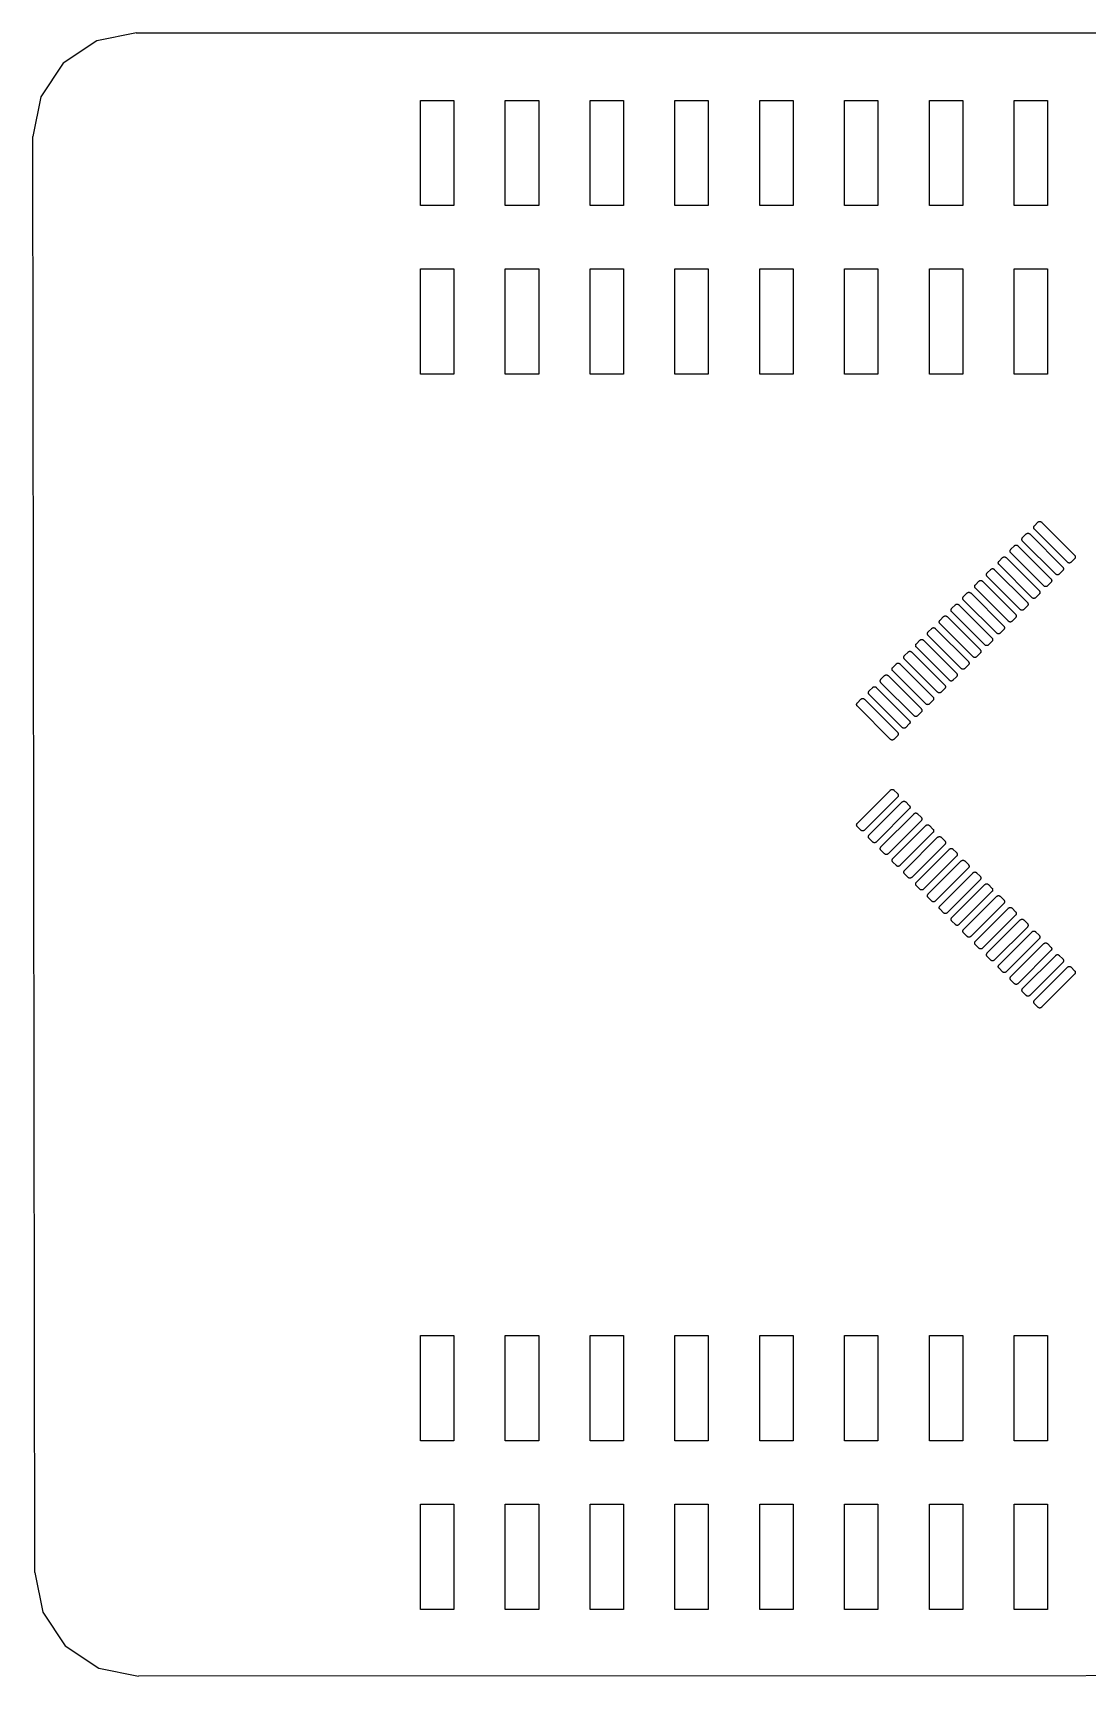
# Model space of a CAD drawing. Extents: x 9.2 to 72.3, y 9.6 to 58.8.
# Drawn here: x 9.25 to 40.82, y 9.57 to 58.79 of the extents above; entities that cross this region are included whole.
import ezdxf

# ---------------------------------------------------------------- set-up
doc = ezdxf.new("R2010")
doc.units = 0

msp = doc.modelspace()

# ---------------------------------------------------------------- linework, layer by layer
at = {"layer": 'Layer 1', "color": 7}
for points in [[(12.348337, 58.791754), (11.162021, 58.555781), (10.15631, 57.883787), (9.484316, 56.878077), (9.248343, 55.691761)], [(12.34694, 58.79338), (69.16674, 58.79338)], [(9.30656, 12.67206), (9.24814, 55.69204)], [(9.308338, 12.671806), (9.544289, 11.485466), (10.216278, 10.47973), (11.221998, 9.807716), (12.408332, 9.571736)], [(69.16674, 9.59358), (12.4079, 9.57326)]]:
    msp.add_lwpolyline(points, dxfattribs=at)
at = {"layer": 'Layer 1', "color": 96}
for points in [[(21.858326, 53.621762), (20.858328, 53.621762), (20.858328, 56.771769), (21.858326, 56.771769), (21.858326, 53.621762)], [(24.398326, 53.621762), (23.398328, 53.621762), (23.398328, 56.771769), (24.398326, 56.771769), (24.398326, 53.621762)], [(26.938224, 53.621762), (25.938226, 53.621762), (25.938226, 56.771769), (26.938224, 56.771769), (26.938224, 53.621762)], [(29.478224, 53.621762), (28.478226, 53.621762), (28.478226, 56.771769), (29.478224, 56.771769), (29.478224, 53.621762)], [(32.018224, 53.621762), (31.018226, 53.621762), (31.018226, 56.771769), (32.018224, 56.771769), (32.018224, 53.621762)], [(34.558224, 53.621762), (33.558226, 53.621762), (33.558226, 56.771769), (34.558224, 56.771769), (34.558224, 53.621762)], [(37.098224, 53.621762), (36.098226, 53.621762), (36.098226, 56.771769), (37.098224, 56.771769), (37.098224, 53.621762)], [(39.638224, 53.621762), (38.638226, 53.621762), (38.638226, 56.771769), (39.638224, 56.771769), (39.638224, 53.621762)], [(21.858326, 48.57176), (20.858328, 48.57176), (20.858328, 51.721766), (21.858326, 51.721766), (21.858326, 48.57176)], [(24.398326, 48.57176), (23.398328, 48.57176), (23.398328, 51.721766), (24.398326, 51.721766), (24.398326, 48.57176)], [(26.938224, 48.57176), (25.938226, 48.57176), (25.938226, 51.721766), (26.938224, 51.721766), (26.938224, 48.57176)], [(29.478224, 48.57176), (28.478226, 48.57176), (28.478226, 51.721766), (29.478224, 51.721766), (29.478224, 48.57176)], [(32.018224, 48.57176), (31.018226, 48.57176), (31.018226, 51.721766), (32.018224, 51.721766), (32.018224, 48.57176)], [(34.558224, 48.57176), (33.558226, 48.57176), (33.558226, 51.721766), (34.558224, 51.721766), (34.558224, 48.57176)], [(37.098224, 48.57176), (36.098226, 48.57176), (36.098226, 51.721766), (37.098224, 51.721766), (37.098224, 48.57176)], [(39.638224, 48.57176), (38.638226, 48.57176), (38.638226, 51.721766), (39.638224, 51.721766), (39.638224, 48.57176)], [(39.412672, 44.158916), (39.419784, 44.1579), (39.426896, 44.156122), (39.434008, 44.153582), (39.440612, 44.15028), (39.446962, 44.146724), (39.452804, 44.142152), (39.458138, 44.137326), (40.44823, 43.147234), (40.453056, 43.1419), (40.457628, 43.136058), (40.461184, 43.129708), (40.464486, 43.123104), (40.467026, 43.115992), (40.468804, 43.10888), (40.46982, 43.101768), (40.470074, 43.094402), (40.46982, 43.087036), (40.468804, 43.07967), (40.467026, 43.072558), (40.464486, 43.0657), (40.461184, 43.058842), (40.457628, 43.052746), (40.453056, 43.04665), (40.44823, 43.041316), (40.342058, 42.935144), (40.336724, 42.930318), (40.330882, 42.926), (40.324532, 42.92219), (40.317674, 42.918888), (40.310816, 42.916348), (40.303704, 42.91457), (40.296338, 42.913554), (40.288972, 42.9133), (40.28186, 42.913554), (40.274494, 42.91457), (40.267382, 42.916348), (40.26027, 42.918888), (40.253666, 42.92219), (40.247316, 42.926), (40.241474, 42.930318), (40.23614, 42.935144), (39.246048, 43.925236), (39.241222, 43.93057), (39.236904, 43.936412), (39.233094, 43.942762), (39.229792, 43.949366), (39.227252, 43.956478), (39.225474, 43.96359), (39.224458, 43.970956), (39.224204, 43.978068), (39.224458, 43.985434), (39.225474, 43.9928), (39.227252, 43.999912), (39.229792, 44.00677), (39.233094, 44.013628), (39.236904, 44.019978), (39.241222, 44.02582), (39.246048, 44.031154), (39.35222, 44.137326), (39.357554, 44.142152), (39.36365, 44.146724), (39.369746, 44.15028), (39.376604, 44.153582), (39.383462, 44.156122), (39.390574, 44.1579), (39.39794, 44.158916), (39.405306, 44.15917), (39.412672, 44.158916)], [(38.705536, 43.45178), (38.712648, 43.450764), (38.71976, 43.448986), (38.726872, 43.446446), (38.733476, 43.443398), (38.739826, 43.439588), (38.745668, 43.435016), (38.751256, 43.43019), (39.741094, 42.440352), (39.74592, 42.434764), (39.750492, 42.428922), (39.754302, 42.422572), (39.75735, 42.415968), (39.75989, 42.408856), (39.761668, 42.401744), (39.762684, 42.394632), (39.762938, 42.387266), (39.762684, 42.3799), (39.761668, 42.372534), (39.75989, 42.365422), (39.75735, 42.358564), (39.754302, 42.35196), (39.750492, 42.34561), (39.74592, 42.339514), (39.741094, 42.33418), (39.634922, 42.228008), (39.629588, 42.223182), (39.623746, 42.218864), (39.617396, 42.215054), (39.610792, 42.211752), (39.60368, 42.209466), (39.596568, 42.207688), (39.589456, 42.206418), (39.58209, 42.206164), (39.574724, 42.206418), (39.567358, 42.207688), (39.560246, 42.209466), (39.553388, 42.211752), (39.54653, 42.215054), (39.540434, 42.218864), (39.534338, 42.223182), (39.529004, 42.228008), (38.538912, 43.2181), (38.534086, 43.223434), (38.529768, 43.22953), (38.525958, 43.235626), (38.522656, 43.242484), (38.52037, 43.249342), (38.518592, 43.256454), (38.517322, 43.26382), (38.517068, 43.271186), (38.517322, 43.278552), (38.518592, 43.285664), (38.52037, 43.292776), (38.522656, 43.299888), (38.525958, 43.306492), (38.529768, 43.312842), (38.534086, 43.318684), (38.538912, 43.324018), (38.645084, 43.43019), (38.650418, 43.435016), (38.656514, 43.439588), (38.662864, 43.443398), (38.669468, 43.446446), (38.676326, 43.448986), (38.683438, 43.450764), (38.690804, 43.45178), (38.69817, 43.452034), (38.705536, 43.45178)], [(39.059104, 43.805348), (39.066216, 43.804332), (39.073328, 43.802554), (39.08044, 43.800014), (39.087044, 43.796966), (39.093394, 43.793156), (39.099236, 43.788584), (39.10457, 43.783758), (40.094662, 42.793666), (40.099488, 42.788332), (40.10406, 42.78249), (40.10787, 42.77614), (40.110918, 42.769536), (40.113458, 42.762424), (40.115236, 42.755312), (40.116252, 42.7482), (40.116506, 42.740834), (40.116252, 42.733468), (40.115236, 42.726102), (40.113458, 42.71899), (40.110918, 42.712132), (40.10787, 42.705274), (40.10406, 42.699178), (40.099488, 42.693082), (40.094662, 42.687748), (39.98849, 42.581576), (39.983156, 42.57675), (39.977314, 42.572432), (39.970964, 42.568622), (39.96436, 42.56532), (39.957248, 42.563034), (39.950136, 42.561002), (39.94277, 42.559986), (39.935658, 42.559732), (39.928292, 42.559986), (39.920926, 42.561002), (39.913814, 42.563034), (39.906956, 42.56532), (39.900098, 42.568622), (39.893748, 42.572432), (39.887906, 42.57675), (39.882572, 42.581576), (38.89248, 43.571668), (38.887654, 43.577002), (38.883336, 43.582844), (38.879526, 43.589194), (38.876224, 43.596052), (38.873938, 43.60291), (38.871906, 43.610022), (38.87089, 43.617388), (38.870636, 43.624754), (38.87089, 43.631866), (38.871906, 43.639232), (38.873938, 43.646344), (38.876224, 43.653456), (38.879526, 43.66006), (38.883336, 43.66641), (38.887654, 43.672252), (38.89248, 43.677586), (38.998652, 43.783758), (39.003986, 43.788584), (39.010082, 43.793156), (39.016178, 43.796966), (39.023036, 43.800014), (39.029894, 43.802554), (39.037006, 43.804332), (39.044372, 43.805348), (39.051738, 43.805602), (39.059104, 43.805348)], [(38.351968, 43.098212), (38.35908, 43.097196), (38.366446, 43.095418), (38.373304, 43.092878), (38.379908, 43.08983), (38.386258, 43.08602), (38.3921, 43.081448), (38.397688, 43.076622), (39.387526, 42.086784), (39.392352, 42.081196), (39.396924, 42.075354), (39.400734, 42.069004), (39.403782, 42.0624), (39.406322, 42.055288), (39.4081, 42.048176), (39.409116, 42.041064), (39.409624, 42.033698), (39.409116, 42.026332), (39.4081, 42.018966), (39.406322, 42.011854), (39.403782, 42.004996), (39.400734, 41.998392), (39.396924, 41.992042), (39.392352, 41.985946), (39.387526, 41.980612), (39.281354, 41.87444), (39.27602, 41.869614), (39.270178, 41.865296), (39.263828, 41.861486), (39.257224, 41.858184), (39.250112, 41.855898), (39.243, 41.85412), (39.235888, 41.85285), (39.228522, 41.852596), (39.221156, 41.85285), (39.21379, 41.85412), (39.206678, 41.855898), (39.19982, 41.858184), (39.192962, 41.861486), (39.186866, 41.865296), (39.18077, 41.869614), (39.175436, 41.87444), (38.185344, 42.864532), (38.180518, 42.869866), (38.1762, 42.875962), (38.17239, 42.882058), (38.169088, 42.888916), (38.166802, 42.895774), (38.165024, 42.902886), (38.163754, 42.910252), (38.1635, 42.917618), (38.163754, 42.924984), (38.165024, 42.932096), (38.166802, 42.939208), (38.169088, 42.94632), (38.17239, 42.952924), (38.1762, 42.959274), (38.180518, 42.965116), (38.185344, 42.97045), (38.291516, 43.076622), (38.29685, 43.081448), (38.302946, 43.08602), (38.309296, 43.08983), (38.3159, 43.092878), (38.322758, 43.095418), (38.32987, 43.097196), (38.337236, 43.098212), (38.344602, 43.098466), (38.351968, 43.098212)], [(37.644832, 42.391076), (37.652198, 42.39006), (37.65931, 42.388282), (37.666168, 42.385742), (37.672772, 42.382694), (37.679122, 42.378884), (37.684964, 42.374566), (37.690552, 42.369486), (38.68039, 41.379648), (38.68547, 41.37406), (38.689788, 41.368218), (38.693598, 41.361868), (38.696646, 41.355264), (38.699186, 41.348406), (38.700964, 41.34104), (38.70198, 41.333928), (38.702488, 41.326562), (38.70198, 41.319196), (38.700964, 41.31183), (38.699186, 41.304718), (38.696646, 41.29786), (38.693598, 41.291256), (38.689788, 41.284906), (38.68547, 41.279064), (38.68039, 41.273476), (38.574472, 41.167558), (38.568884, 41.162478), (38.563042, 41.15816), (38.556692, 41.15435), (38.550088, 41.151302), (38.542976, 41.148762), (38.535864, 41.146984), (38.528752, 41.145714), (38.521386, 41.14546), (38.51402, 41.145714), (38.506654, 41.146984), (38.499542, 41.148762), (38.492684, 41.151302), (38.48608, 41.15435), (38.47973, 41.15816), (38.473634, 41.162478), (38.4683, 41.167558), (37.478462, 42.157396), (37.473382, 42.16273), (37.469064, 42.168826), (37.465254, 42.175176), (37.462206, 42.18178), (37.459666, 42.188638), (37.457888, 42.19575), (37.456618, 42.203116), (37.456364, 42.210482), (37.456618, 42.217848), (37.457888, 42.22496), (37.459666, 42.232072), (37.462206, 42.239184), (37.465254, 42.245788), (37.469064, 42.252138), (37.473382, 42.25798), (37.478462, 42.263568), (37.58438, 42.369486), (37.589968, 42.374566), (37.59581, 42.378884), (37.60216, 42.382694), (37.608764, 42.385742), (37.615622, 42.388282), (37.622734, 42.39006), (37.6301, 42.391076), (37.637466, 42.391584), (37.644832, 42.391076)], [(37.9984, 42.744644), (38.005512, 42.743628), (38.012878, 42.74185), (38.019736, 42.73931), (38.02634, 42.736262), (38.03269, 42.732452), (38.038532, 42.728134), (38.04412, 42.723054), (39.033958, 41.733216), (39.039038, 41.727628), (39.043356, 41.721786), (39.047166, 41.715436), (39.050214, 41.708832), (39.052754, 41.701974), (39.054532, 41.694608), (39.055548, 41.687496), (39.056056, 41.68013), (39.055548, 41.672764), (39.054532, 41.665398), (39.052754, 41.658286), (39.050214, 41.651428), (39.047166, 41.644824), (39.043356, 41.638474), (39.039038, 41.632632), (39.033958, 41.627044), (38.92804, 41.520872), (38.922452, 41.516046), (38.91661, 41.511728), (38.91026, 41.507918), (38.903656, 41.504616), (38.896544, 41.50233), (38.889432, 41.500552), (38.88232, 41.499282), (38.874954, 41.499028), (38.867588, 41.499282), (38.860222, 41.500552), (38.85311, 41.50233), (38.846252, 41.504616), (38.839648, 41.507918), (38.833298, 41.511728), (38.827202, 41.516046), (38.821868, 41.520872), (37.831776, 42.510964), (37.82695, 42.516298), (37.822632, 42.522394), (37.818822, 42.52849), (37.81552, 42.535348), (37.813234, 42.542206), (37.811456, 42.549318), (37.810186, 42.556684), (37.809932, 42.56405), (37.810186, 42.571416), (37.811456, 42.578528), (37.813234, 42.58564), (37.81552, 42.592752), (37.818822, 42.599356), (37.822632, 42.605706), (37.82695, 42.611548), (37.831776, 42.616882), (37.937948, 42.723054), (37.943536, 42.728134), (37.949378, 42.732452), (37.955728, 42.736262), (37.962332, 42.73931), (37.96919, 42.74185), (37.976302, 42.743628), (37.983668, 42.744644), (37.991034, 42.745152), (37.9984, 42.744644)], [(37.291264, 42.037508), (37.29863, 42.036492), (37.305742, 42.034714), (37.3126, 42.032174), (37.319204, 42.029126), (37.325554, 42.025316), (37.331396, 42.020998), (37.336984, 42.015918), (38.326822, 41.02608), (38.331902, 41.020492), (38.33622, 41.01465), (38.34003, 41.0083), (38.343078, 41.001696), (38.345618, 40.994838), (38.347396, 40.987726), (38.348412, 40.98036), (38.34892, 40.972994), (38.348412, 40.965628), (38.347396, 40.958262), (38.345618, 40.95115), (38.343078, 40.944292), (38.34003, 40.937688), (38.33622, 40.931338), (38.331902, 40.925496), (38.326822, 40.919908), (38.220904, 40.81399), (38.215316, 40.80891), (38.209474, 40.804592), (38.203124, 40.800782), (38.19652, 40.797734), (38.189662, 40.795194), (38.182296, 40.793416), (38.175184, 40.7924), (38.167818, 40.791892), (38.160452, 40.7924), (38.153086, 40.793416), (38.145974, 40.795194), (38.139116, 40.797734), (38.132512, 40.800782), (38.126162, 40.804592), (38.12032, 40.80891), (38.114732, 40.81399), (37.124894, 41.803828), (37.119814, 41.809162), (37.115496, 41.815258), (37.111686, 41.821608), (37.108638, 41.828212), (37.106098, 41.83507), (37.10432, 41.842182), (37.103304, 41.849548), (37.102796, 41.856914), (37.103304, 41.86428), (37.10432, 41.871392), (37.106098, 41.878758), (37.108638, 41.885616), (37.111686, 41.89222), (37.115496, 41.89857), (37.119814, 41.904412), (37.124894, 41.91), (37.230812, 42.015918), (37.2364, 42.020998), (37.242242, 42.025316), (37.248592, 42.029126), (37.255196, 42.032174), (37.262054, 42.034714), (37.269166, 42.036492), (37.276532, 42.037508), (37.283898, 42.038016), (37.291264, 42.037508)], [(36.937696, 41.68394), (36.945062, 41.682924), (36.952174, 41.681146), (36.959032, 41.678606), (36.965636, 41.675558), (36.971986, 41.671748), (36.977828, 41.66743), (36.983416, 41.66235), (37.973254, 40.672512), (37.978334, 40.666924), (37.982652, 40.661082), (37.986462, 40.654732), (37.98951, 40.648128), (37.99205, 40.64127), (37.993828, 40.634158), (37.994844, 40.626792), (37.995352, 40.619426), (37.994844, 40.61206), (37.993828, 40.604694), (37.99205, 40.597582), (37.98951, 40.590724), (37.986462, 40.58412), (37.982652, 40.57777), (37.978334, 40.571928), (37.973254, 40.56634), (37.867336, 40.460422), (37.861748, 40.455342), (37.855906, 40.451024), (37.849556, 40.447214), (37.842952, 40.444166), (37.836094, 40.441626), (37.828728, 40.439848), (37.821616, 40.438832), (37.81425, 40.438324), (37.806884, 40.438832), (37.799518, 40.439848), (37.792406, 40.441626), (37.785548, 40.444166), (37.778944, 40.447214), (37.772594, 40.451024), (37.766752, 40.455342), (37.761164, 40.460422), (36.771326, 41.45026), (36.766246, 41.455848), (36.761928, 41.46169), (36.758118, 41.46804), (36.75507, 41.474644), (36.75253, 41.481502), (36.750752, 41.488614), (36.749736, 41.49598), (36.749228, 41.503346), (36.749736, 41.510712), (36.750752, 41.517824), (36.75253, 41.52519), (36.75507, 41.532048), (36.758118, 41.538652), (36.761928, 41.545002), (36.766246, 41.550844), (36.771326, 41.556432), (36.877244, 41.66235), (36.882832, 41.66743), (36.888674, 41.671748), (36.895024, 41.675558), (36.901628, 41.678606), (36.908486, 41.681146), (36.915598, 41.682924), (36.922964, 41.68394), (36.93033, 41.684448), (36.937696, 41.68394)], [(36.23056, 40.976804), (36.237926, 40.975788), (36.245038, 40.97401), (36.251896, 40.97147), (36.2585, 40.968422), (36.26485, 40.964612), (36.270692, 40.960294), (36.27628, 40.955214), (37.266118, 39.965376), (37.271198, 39.959788), (37.275516, 39.953946), (37.279326, 39.947596), (37.282374, 39.940992), (37.284914, 39.934134), (37.286692, 39.927022), (37.287708, 39.919656), (37.288216, 39.91229), (37.287708, 39.904924), (37.286692, 39.897812), (37.284914, 39.890446), (37.282374, 39.883588), (37.279326, 39.876984), (37.275516, 39.870634), (37.271198, 39.864792), (37.266118, 39.859204), (37.1602, 39.753286), (37.154612, 39.748206), (37.14877, 39.743888), (37.14242, 39.740078), (37.135816, 39.73703), (37.128958, 39.73449), (37.121846, 39.732712), (37.11448, 39.731696), (37.107114, 39.731188), (37.099748, 39.731696), (37.092382, 39.732712), (37.08527, 39.73449), (37.078412, 39.73703), (37.071808, 39.740078), (37.065458, 39.743888), (37.059616, 39.748206), (37.054028, 39.753286), (36.06419, 40.743124), (36.05911, 40.748712), (36.054792, 40.754554), (36.050982, 40.760904), (36.047934, 40.767508), (36.045394, 40.774366), (36.043616, 40.781478), (36.0426, 40.788844), (36.042092, 40.79621), (36.0426, 40.803576), (36.043616, 40.810942), (36.045394, 40.818054), (36.047934, 40.824912), (36.050982, 40.831516), (36.054792, 40.837866), (36.05911, 40.843708), (36.06419, 40.849296), (36.170108, 40.955214), (36.175696, 40.960294), (36.181538, 40.964612), (36.187888, 40.968422), (36.194492, 40.97147), (36.20135, 40.97401), (36.208716, 40.975788), (36.215828, 40.976804), (36.223194, 40.977312), (36.23056, 40.976804)], [(36.584128, 41.330372), (36.591494, 41.329356), (36.598606, 41.327578), (36.605464, 41.325038), (36.612068, 41.32199), (36.618418, 41.31818), (36.62426, 41.313862), (36.629848, 41.308782), (37.619686, 40.318944), (37.624766, 40.313356), (37.629084, 40.307514), (37.632894, 40.301164), (37.635942, 40.29456), (37.638482, 40.287702), (37.64026, 40.28059), (37.641276, 40.273224), (37.641784, 40.265858), (37.641276, 40.258492), (37.64026, 40.251126), (37.638482, 40.244014), (37.635942, 40.237156), (37.632894, 40.230552), (37.629084, 40.224202), (37.624766, 40.21836), (37.619686, 40.212772), (37.513768, 40.106854), (37.50818, 40.101774), (37.502338, 40.097456), (37.495988, 40.093646), (37.489384, 40.090598), (37.482526, 40.088058), (37.475414, 40.08628), (37.468048, 40.085264), (37.460682, 40.084756), (37.453316, 40.085264), (37.44595, 40.08628), (37.438838, 40.088058), (37.43198, 40.090598), (37.425376, 40.093646), (37.419026, 40.097456), (37.413184, 40.101774), (37.407596, 40.106854), (36.417758, 41.096692), (36.412678, 41.10228), (36.40836, 41.108122), (36.40455, 41.114472), (36.401502, 41.121076), (36.398962, 41.127934), (36.397184, 41.135046), (36.396168, 41.142412), (36.39566, 41.149778), (36.396168, 41.157144), (36.397184, 41.16451), (36.398962, 41.171622), (36.401502, 41.17848), (36.40455, 41.185084), (36.40836, 41.191434), (36.412678, 41.197276), (36.417758, 41.202864), (36.523676, 41.308782), (36.529264, 41.313862), (36.535106, 41.31818), (36.541456, 41.32199), (36.54806, 41.325038), (36.554918, 41.327578), (36.56203, 41.329356), (36.569396, 41.330372), (36.576762, 41.33088), (36.584128, 41.330372)], [(35.876992, 40.623236), (35.884358, 40.62222), (35.89147, 40.620442), (35.898328, 40.617902), (35.904932, 40.614854), (35.911282, 40.611044), (35.917378, 40.606726), (35.922712, 40.601646), (36.91255, 39.611808), (36.91763, 39.60622), (36.921948, 39.600378), (36.925758, 39.594028), (36.928806, 39.587424), (36.931346, 39.580566), (36.933124, 39.573454), (36.93414, 39.566088), (36.934648, 39.558722), (36.93414, 39.551356), (36.933124, 39.544244), (36.931346, 39.536878), (36.928806, 39.53002), (36.925758, 39.523416), (36.921948, 39.517066), (36.91763, 39.511224), (36.91255, 39.505636), (36.806632, 39.399718), (36.801044, 39.394638), (36.795202, 39.39032), (36.788852, 39.38651), (36.782248, 39.383462), (36.77539, 39.380922), (36.768278, 39.379144), (36.760912, 39.378128), (36.753546, 39.37762), (36.74618, 39.378128), (36.738814, 39.379144), (36.731702, 39.380922), (36.724844, 39.383462), (36.71824, 39.38651), (36.71189, 39.39032), (36.706048, 39.394638), (36.70046, 39.399718), (35.710622, 40.389556), (35.705542, 40.395144), (35.701224, 40.400986), (35.697414, 40.407336), (35.694366, 40.41394), (35.691826, 40.420798), (35.690048, 40.42791), (35.689032, 40.435276), (35.688524, 40.442642), (35.689032, 40.450008), (35.690048, 40.457374), (35.691826, 40.464486), (35.694366, 40.471344), (35.697414, 40.477948), (35.701224, 40.484298), (35.705542, 40.49014), (35.710622, 40.495728), (35.81654, 40.601646), (35.822128, 40.606726), (35.82797, 40.611044), (35.83432, 40.614854), (35.840924, 40.617902), (35.847782, 40.620442), (35.855148, 40.62222), (35.86226, 40.623236), (35.869626, 40.623744), (35.876992, 40.623236)], [(35.169856, 39.916354), (35.177222, 39.915084), (35.184334, 39.913306), (35.191192, 39.91102), (35.19805, 39.907718), (35.204146, 39.903908), (35.210242, 39.89959), (35.215576, 39.894764), (36.205668, 38.904672), (36.210494, 38.899338), (36.214812, 38.893242), (36.218622, 38.886892), (36.221924, 38.880288), (36.22421, 38.87343), (36.225988, 38.866318), (36.227258, 38.858952), (36.227512, 38.851586), (36.227258, 38.84422), (36.225988, 38.837108), (36.22421, 38.829996), (36.221924, 38.822884), (36.218622, 38.81628), (36.214812, 38.80993), (36.210494, 38.804088), (36.205668, 38.798754), (36.099496, 38.692582), (36.093908, 38.687502), (36.088066, 38.683184), (36.081716, 38.679374), (36.075112, 38.676326), (36.068254, 38.673786), (36.061142, 38.672008), (36.053776, 38.670992), (36.04641, 38.670484), (36.039044, 38.670992), (36.031932, 38.672008), (36.024566, 38.673786), (36.017708, 38.676326), (36.011104, 38.679374), (36.004754, 38.683184), (35.998912, 38.687502), (35.993324, 38.692582), (35.003486, 39.68242), (34.998406, 39.688008), (34.994088, 39.69385), (34.990278, 39.7002), (34.98723, 39.706804), (34.98469, 39.713662), (34.982912, 39.721028), (34.981896, 39.72814), (34.981388, 39.735506), (34.981896, 39.742872), (34.982912, 39.750238), (34.98469, 39.75735), (34.98723, 39.764208), (34.990278, 39.770812), (34.994088, 39.777162), (34.998406, 39.783004), (35.003486, 39.788592), (35.109658, 39.894764), (35.114992, 39.89959), (35.120834, 39.903908), (35.127184, 39.907718), (35.133788, 39.91102), (35.1409, 39.913306), (35.148012, 39.915084), (35.155124, 39.916354), (35.16249, 39.916608), (35.169856, 39.916354)], [(35.523424, 40.269922), (35.53079, 40.268652), (35.537902, 40.266874), (35.54476, 40.264334), (35.551364, 40.261286), (35.557714, 40.257476), (35.56381, 40.253158), (35.569144, 40.248078), (36.558982, 39.25824), (36.564062, 39.252906), (36.56838, 39.24681), (36.57219, 39.24046), (36.575238, 39.233856), (36.577778, 39.226998), (36.579556, 39.219886), (36.580826, 39.21252), (36.58108, 39.205154), (36.580826, 39.197788), (36.579556, 39.190676), (36.577778, 39.183564), (36.575238, 39.176452), (36.57219, 39.169848), (36.56838, 39.163498), (36.564062, 39.157656), (36.558982, 39.152068), (36.453064, 39.04615), (36.447476, 39.04107), (36.441634, 39.036752), (36.435284, 39.032942), (36.42868, 39.029894), (36.421822, 39.027354), (36.41471, 39.025576), (36.407344, 39.02456), (36.399978, 39.024052), (36.392612, 39.02456), (36.3855, 39.025576), (36.378134, 39.027354), (36.371276, 39.029894), (36.364672, 39.032942), (36.358322, 39.036752), (36.35248, 39.04107), (36.346892, 39.04615), (35.357054, 40.035988), (35.351974, 40.041576), (35.347656, 40.047418), (35.343846, 40.053768), (35.340798, 40.060372), (35.338258, 40.06723), (35.33648, 40.074342), (35.335464, 40.081708), (35.334956, 40.089074), (35.335464, 40.09644), (35.33648, 40.103806), (35.338258, 40.110918), (35.340798, 40.117776), (35.343846, 40.12438), (35.347656, 40.13073), (35.351974, 40.136572), (35.357054, 40.14216), (35.462972, 40.248078), (35.46856, 40.253158), (35.474402, 40.257476), (35.480752, 40.261286), (35.487356, 40.264334), (35.494468, 40.266874), (35.50158, 40.268652), (35.508692, 40.269922), (35.516058, 40.270176), (35.523424, 40.269922)], [(34.816288, 39.562786), (34.823654, 39.561516), (34.830766, 39.559738), (34.837624, 39.557452), (34.844482, 39.55415), (34.850578, 39.55034), (34.856674, 39.546022), (34.862008, 39.541196), (35.8521, 38.551104), (35.856926, 38.54577), (35.861244, 38.539674), (35.865054, 38.533578), (35.868356, 38.52672), (35.870642, 38.519862), (35.87242, 38.51275), (35.87369, 38.505384), (35.873944, 38.498018), (35.87369, 38.490652), (35.87242, 38.48354), (35.870642, 38.476428), (35.868356, 38.469316), (35.865054, 38.462712), (35.861244, 38.456362), (35.856926, 38.45052), (35.8521, 38.445186), (35.745928, 38.339014), (35.740594, 38.334188), (35.734498, 38.329616), (35.728148, 38.325806), (35.721544, 38.322758), (35.714686, 38.320218), (35.707574, 38.31844), (35.700208, 38.317424), (35.692842, 38.316916), (35.685476, 38.317424), (35.678364, 38.31844), (35.671252, 38.320218), (35.66414, 38.322758), (35.657536, 38.325806), (35.651186, 38.329616), (35.645344, 38.334188), (35.639756, 38.339014), (34.649918, 39.328852), (34.645092, 39.33444), (34.64052, 39.340282), (34.63671, 39.346632), (34.633662, 39.353236), (34.631122, 39.360094), (34.629344, 39.36746), (34.628328, 39.374572), (34.628074, 39.381938), (34.628328, 39.389304), (34.629344, 39.39667), (34.631122, 39.403782), (34.633662, 39.41064), (34.63671, 39.417244), (34.64052, 39.423594), (34.645092, 39.42969), (34.649918, 39.435024), (34.75609, 39.541196), (34.761424, 39.546022), (34.767266, 39.55034), (34.773616, 39.55415), (34.78022, 39.557452), (34.787332, 39.559738), (34.794444, 39.561516), (34.801556, 39.562786), (34.808922, 39.56304), (34.816288, 39.562786)], [(34.46272, 39.209218), (34.470086, 39.207948), (34.477198, 39.20617), (34.484056, 39.203884), (34.490914, 39.200582), (34.49701, 39.196772), (34.503106, 39.192454), (34.50844, 39.187628), (35.498532, 38.197536), (35.503358, 38.192202), (35.507676, 38.186106), (35.511486, 38.18001), (35.514788, 38.173152), (35.517074, 38.166294), (35.518852, 38.159182), (35.520122, 38.151816), (35.520376, 38.14445), (35.520122, 38.137084), (35.518852, 38.129972), (35.517074, 38.12286), (35.514788, 38.115748), (35.511486, 38.109144), (35.507676, 38.102794), (35.503358, 38.096952), (35.498532, 38.091618), (35.39236, 37.985446), (35.387026, 37.98062), (35.38093, 37.976048), (35.37458, 37.972238), (35.367976, 37.96919), (35.361118, 37.96665), (35.354006, 37.964872), (35.34664, 37.963856), (35.339274, 37.963602), (35.331908, 37.963856), (35.324796, 37.964872), (35.317684, 37.96665), (35.310572, 37.96919), (35.303968, 37.972238), (35.297618, 37.976048), (35.291776, 37.98062), (35.286188, 37.985446), (34.29635, 38.975284), (34.291524, 38.980872), (34.286952, 38.986714), (34.283142, 38.993064), (34.280094, 38.999668), (34.277554, 39.00678), (34.275776, 39.013892), (34.27476, 39.021004), (34.274506, 39.02837), (34.27476, 39.035736), (34.275776, 39.043102), (34.277554, 39.050214), (34.280094, 39.057072), (34.283142, 39.063676), (34.286952, 39.070026), (34.291524, 39.076122), (34.29635, 39.081456), (34.402522, 39.187628), (34.407856, 39.192454), (34.413698, 39.196772), (34.420048, 39.200582), (34.426652, 39.203884), (34.433764, 39.20617), (34.440876, 39.207948), (34.447988, 39.209218), (34.455354, 39.209472), (34.46272, 39.209218)], [(34.109152, 38.85565), (34.116518, 38.854634), (34.12363, 38.852602), (34.130488, 38.850316), (34.137346, 38.847014), (34.143696, 38.843204), (34.149538, 38.838886), (34.154872, 38.83406), (35.144964, 37.843968), (35.14979, 37.838634), (35.154108, 37.832792), (35.157918, 37.826442), (35.16122, 37.819584), (35.163506, 37.812726), (35.165538, 37.805614), (35.166554, 37.798248), (35.166808, 37.790882), (35.166554, 37.78377), (35.165538, 37.776404), (35.163506, 37.769292), (35.16122, 37.76218), (35.157918, 37.755576), (35.154108, 37.749226), (35.14979, 37.743384), (35.144964, 37.73805), (35.038792, 37.631878), (35.033458, 37.627052), (35.027362, 37.62248), (35.021266, 37.61867), (35.014408, 37.615622), (35.00755, 37.613082), (35.000438, 37.611304), (34.993072, 37.610288), (34.985706, 37.610034), (34.97834, 37.610288), (34.971228, 37.611304), (34.964116, 37.613082), (34.957004, 37.615622), (34.9504, 37.61867), (34.94405, 37.62248), (34.938208, 37.627052), (34.932874, 37.631878), (33.942782, 38.62197), (33.937956, 38.627304), (33.933384, 38.633146), (33.929574, 38.639496), (33.926526, 38.6461), (33.923986, 38.653212), (33.922208, 38.660324), (33.921192, 38.667436), (33.920938, 38.674802), (33.921192, 38.682168), (33.922208, 38.689534), (33.923986, 38.696646), (33.926526, 38.703504), (33.929574, 38.710362), (33.933384, 38.716458), (33.937956, 38.722554), (33.942782, 38.727888), (34.048954, 38.83406), (34.054288, 38.838886), (34.06013, 38.843204), (34.06648, 38.847014), (34.073084, 38.850316), (34.080196, 38.852602), (34.087308, 38.854634), (34.094674, 38.85565), (34.101786, 38.855904), (34.109152, 38.85565)], [(34.993072, 36.133278), (35.000438, 36.132262), (35.00755, 36.130484), (35.014408, 36.127944), (35.021266, 36.124642), (35.027362, 36.120832), (35.033458, 36.116514), (35.038792, 36.111688), (35.144964, 36.005516), (35.14979, 36.000182), (35.154108, 35.994086), (35.157918, 35.98799), (35.16122, 35.981132), (35.163506, 35.974274), (35.165538, 35.967162), (35.166554, 35.959796), (35.166808, 35.95243), (35.166554, 35.945064), (35.165538, 35.937952), (35.163506, 35.93084), (35.16122, 35.923728), (35.157918, 35.917124), (35.154108, 35.910774), (35.14979, 35.904932), (35.144964, 35.899598), (34.154872, 34.909506), (34.149538, 34.90468), (34.143696, 34.900108), (34.137346, 34.896552), (34.130488, 34.89325), (34.12363, 34.89071), (34.116518, 34.888932), (34.109152, 34.887916), (34.101786, 34.887662), (34.094674, 34.887916), (34.087308, 34.888932), (34.080196, 34.89071), (34.073084, 34.89325), (34.06648, 34.896552), (34.06013, 34.900108), (34.054288, 34.90468), (34.048954, 34.909506), (33.942782, 35.015678), (33.937956, 35.021012), (33.933384, 35.026854), (33.929574, 35.033204), (33.926526, 35.040062), (33.923986, 35.04692), (33.922208, 35.054032), (33.921192, 35.061398), (33.920938, 35.068764), (33.921192, 35.075876), (33.922208, 35.083242), (33.923986, 35.090354), (33.926526, 35.097466), (33.929574, 35.10407), (33.933384, 35.11042), (33.937956, 35.116262), (33.942782, 35.121596), (34.932874, 36.111688), (34.938208, 36.116514), (34.94405, 36.120832), (34.9504, 36.124642), (34.957004, 36.127944), (34.964116, 36.130484), (34.971228, 36.132262), (34.97834, 36.133278), (34.985706, 36.133532), (34.993072, 36.133278)], [(35.34664, 35.77971), (35.354006, 35.778694), (35.361118, 35.776916), (35.367976, 35.774376), (35.37458, 35.771074), (35.38093, 35.767518), (35.387026, 35.762946), (35.39236, 35.75812), (35.498532, 35.651948), (35.503358, 35.646614), (35.507676, 35.640518), (35.511486, 35.634422), (35.514788, 35.627564), (35.517074, 35.620706), (35.518852, 35.613594), (35.520122, 35.606228), (35.520376, 35.598862), (35.520122, 35.591496), (35.518852, 35.584384), (35.517074, 35.577272), (35.514788, 35.57016), (35.511486, 35.563556), (35.507676, 35.557206), (35.503358, 35.551364), (35.498532, 35.54603), (34.50844, 34.555938), (34.503106, 34.551112), (34.49701, 34.54654), (34.490914, 34.542984), (34.484056, 34.539682), (34.477198, 34.537142), (34.470086, 34.535364), (34.46272, 34.534348), (34.455354, 34.534094), (34.447988, 34.534348), (34.440876, 34.535364), (34.433764, 34.537142), (34.426652, 34.539682), (34.420048, 34.542984), (34.413698, 34.54654), (34.407856, 34.551112), (34.402522, 34.555938), (34.29635, 34.66211), (34.291524, 34.667444), (34.286952, 34.67354), (34.283142, 34.679636), (34.280094, 34.686494), (34.277554, 34.693352), (34.275776, 34.700464), (34.27476, 34.70783), (34.274506, 34.715196), (34.27476, 34.722562), (34.275776, 34.729674), (34.277554, 34.736786), (34.280094, 34.743898), (34.283142, 34.750502), (34.286952, 34.756852), (34.291524, 34.762694), (34.29635, 34.768028), (35.286188, 35.75812), (35.291776, 35.762946), (35.297618, 35.767518), (35.303968, 35.771074), (35.310572, 35.774376), (35.317684, 35.776916), (35.324796, 35.778694), (35.331908, 35.77971), (35.339274, 35.779964), (35.34664, 35.77971)], [(35.700208, 35.426142), (35.707574, 35.425126), (35.714686, 35.423348), (35.721544, 35.420808), (35.728148, 35.417506), (35.734498, 35.41395), (35.740594, 35.409378), (35.745928, 35.404552), (35.8521, 35.29838), (35.856926, 35.293046), (35.861244, 35.287204), (35.865054, 35.280854), (35.868356, 35.273996), (35.870642, 35.267138), (35.87242, 35.260026), (35.87369, 35.25266), (35.873944, 35.245294), (35.87369, 35.238182), (35.87242, 35.230816), (35.870642, 35.223704), (35.868356, 35.216592), (35.865054, 35.209988), (35.861244, 35.203638), (35.856926, 35.197796), (35.8521, 35.192462), (34.862008, 34.20237), (34.856674, 34.197544), (34.850578, 34.193226), (34.844482, 34.189416), (34.837624, 34.186114), (34.830766, 34.183574), (34.823654, 34.181796), (34.816288, 34.18078), (34.808922, 34.180526), (34.801556, 34.18078), (34.794444, 34.181796), (34.787332, 34.183574), (34.78022, 34.186114), (34.773616, 34.189416), (34.767266, 34.193226), (34.761424, 34.197544), (34.75609, 34.20237), (34.649918, 34.308542), (34.645092, 34.313876), (34.64052, 34.319972), (34.63671, 34.326068), (34.633662, 34.332926), (34.631122, 34.339784), (34.629344, 34.346896), (34.628328, 34.354262), (34.628074, 34.361628), (34.628328, 34.368994), (34.629344, 34.376106), (34.631122, 34.383218), (34.633662, 34.39033), (34.63671, 34.396934), (34.64052, 34.403284), (34.645092, 34.409126), (34.649918, 34.41446), (35.639756, 35.404552), (35.645344, 35.409378), (35.651186, 35.41395), (35.657536, 35.417506), (35.66414, 35.420808), (35.671252, 35.423348), (35.678364, 35.425126), (35.685476, 35.426142), (35.692842, 35.426396), (35.700208, 35.426142)], [(36.053776, 35.072574), (36.061142, 35.071558), (36.068254, 35.06978), (36.075112, 35.06724), (36.081716, 35.064192), (36.088066, 35.060382), (36.093908, 35.05581), (36.099496, 35.050984), (36.205668, 34.944812), (36.210494, 34.939478), (36.214812, 34.933636), (36.218622, 34.927286), (36.221924, 34.920682), (36.22421, 34.91357), (36.225988, 34.906458), (36.227258, 34.899092), (36.227512, 34.89198), (36.227258, 34.884614), (36.225988, 34.877248), (36.22421, 34.870136), (36.221924, 34.863278), (36.218622, 34.85642), (36.214812, 34.85007), (36.210494, 34.844228), (36.205668, 34.838894), (35.215576, 33.848802), (35.210242, 33.843976), (35.204146, 33.839658), (35.19805, 33.835848), (35.191192, 33.832546), (35.184334, 33.83026), (35.177222, 33.828228), (35.169856, 33.827212), (35.16249, 33.826958), (35.155124, 33.827212), (35.148012, 33.828228), (35.1409, 33.83026), (35.133788, 33.832546), (35.127184, 33.835848), (35.120834, 33.839658), (35.114992, 33.843976), (35.109658, 33.848802), (35.003486, 33.954974), (34.998406, 33.960308), (34.994088, 33.966404), (34.990278, 33.9725), (34.98723, 33.979358), (34.98469, 33.986216), (34.982912, 33.993328), (34.981896, 34.000694), (34.981388, 34.00806), (34.981896, 34.015426), (34.982912, 34.022538), (34.98469, 34.02965), (34.98723, 34.036762), (34.990278, 34.043366), (34.994088, 34.049716), (34.998406, 34.055558), (35.003486, 34.060892), (35.993324, 35.050984), (35.998912, 35.05581), (36.004754, 35.060382), (36.011104, 35.064192), (36.017708, 35.06724), (36.024566, 35.06978), (36.031932, 35.071558), (36.039044, 35.072574), (36.04641, 35.072828), (36.053776, 35.072574)], [(36.407344, 34.719006), (36.41471, 34.71799), (36.421822, 34.716212), (36.42868, 34.713672), (36.435284, 34.710624), (36.441634, 34.706814), (36.447476, 34.702242), (36.453064, 34.697416), (36.558982, 34.591244), (36.564062, 34.58591), (36.56838, 34.580068), (36.57219, 34.573718), (36.575238, 34.567114), (36.577778, 34.560002), (36.579556, 34.55289), (36.580826, 34.545778), (36.58108, 34.538412), (36.580826, 34.531046), (36.579556, 34.52368), (36.577778, 34.516568), (36.575238, 34.50971), (36.57219, 34.502852), (36.56838, 34.496756), (36.564062, 34.49066), (36.558982, 34.485326), (35.569144, 33.495234), (35.56381, 33.490408), (35.557714, 33.48609), (35.551364, 33.48228), (35.54476, 33.478978), (35.537902, 33.476692), (35.53079, 33.474914), (35.523424, 33.473644), (35.516058, 33.47339), (35.508692, 33.473644), (35.50158, 33.474914), (35.494468, 33.476692), (35.487356, 33.478978), (35.480752, 33.48228), (35.474402, 33.48609), (35.46856, 33.490408), (35.462972, 33.495234), (35.357054, 33.601406), (35.351974, 33.60674), (35.347656, 33.612836), (35.343846, 33.619186), (35.340798, 33.62579), (35.338258, 33.632648), (35.33648, 33.63976), (35.335464, 33.647126), (35.334956, 33.654492), (35.335464, 33.661858), (35.33648, 33.66897), (35.338258, 33.676082), (35.340798, 33.683194), (35.343846, 33.689798), (35.347656, 33.696148), (35.351974, 33.70199), (35.357054, 33.707578), (36.346892, 34.697416), (36.35248, 34.702242), (36.358322, 34.706814), (36.364672, 34.710624), (36.371276, 34.713672), (36.378134, 34.716212), (36.3855, 34.71799), (36.392612, 34.719006), (36.399978, 34.71926), (36.407344, 34.719006)], [(36.760912, 34.365438), (36.768278, 34.364422), (36.77539, 34.362644), (36.782248, 34.360104), (36.788852, 34.357056), (36.795202, 34.353246), (36.801044, 34.348674), (36.806632, 34.343848), (36.91255, 34.237676), (36.91763, 34.232342), (36.921948, 34.2265), (36.925758, 34.22015), (36.928806, 34.213546), (36.931346, 34.206434), (36.933124, 34.199322), (36.93414, 34.19221), (36.934648, 34.184844), (36.93414, 34.177478), (36.933124, 34.170112), (36.931346, 34.163), (36.928806, 34.156142), (36.925758, 34.149284), (36.921948, 34.143188), (36.91763, 34.137092), (36.91255, 34.131758), (35.922712, 33.141666), (35.917378, 33.13684), (35.911282, 33.132522), (35.904932, 33.128712), (35.898328, 33.12541), (35.89147, 33.123124), (35.884358, 33.121346), (35.876992, 33.120076), (35.869626, 33.119822), (35.86226, 33.120076), (35.855148, 33.121346), (35.847782, 33.123124), (35.840924, 33.12541), (35.83432, 33.128712), (35.82797, 33.132522), (35.822128, 33.13684), (35.81654, 33.141666), (35.710622, 33.247838), (35.705542, 33.253172), (35.701224, 33.259268), (35.697414, 33.265618), (35.694366, 33.272222), (35.691826, 33.27908), (35.690048, 33.286192), (35.689032, 33.293558), (35.688524, 33.300924), (35.689032, 33.30829), (35.690048, 33.315402), (35.691826, 33.322768), (35.694366, 33.329626), (35.697414, 33.33623), (35.701224, 33.34258), (35.705542, 33.348422), (35.710622, 33.35401), (36.70046, 34.343848), (36.706048, 34.348674), (36.71189, 34.353246), (36.71824, 34.357056), (36.724844, 34.360104), (36.731702, 34.362644), (36.738814, 34.364422), (36.74618, 34.365438), (36.753546, 34.365946), (36.760912, 34.365438)], [(37.11448, 34.01187), (37.121846, 34.010854), (37.128958, 34.009076), (37.135816, 34.006536), (37.14242, 34.003488), (37.14877, 33.999678), (37.154612, 33.99536), (37.1602, 33.99028), (37.266118, 33.884362), (37.271198, 33.878774), (37.275516, 33.872932), (37.279326, 33.866582), (37.282374, 33.859978), (37.284914, 33.852866), (37.286692, 33.845754), (37.287708, 33.838642), (37.288216, 33.831276), (37.287708, 33.82391), (37.286692, 33.816544), (37.284914, 33.809432), (37.282374, 33.802574), (37.279326, 33.79597), (37.275516, 33.78962), (37.271198, 33.783524), (37.266118, 33.77819), (36.27628, 32.788098), (36.270692, 32.783272), (36.26485, 32.778954), (36.2585, 32.775144), (36.251896, 32.771842), (36.245038, 32.769556), (36.237926, 32.767778), (36.23056, 32.766508), (36.223194, 32.766254), (36.215828, 32.766508), (36.208716, 32.767778), (36.20135, 32.769556), (36.194492, 32.771842), (36.187888, 32.775144), (36.181538, 32.778954), (36.175696, 32.783272), (36.170108, 32.788098), (36.06419, 32.89427), (36.05911, 32.899858), (36.054792, 32.9057), (36.050982, 32.91205), (36.047934, 32.918654), (36.045394, 32.925512), (36.043616, 32.932624), (36.0426, 32.93999), (36.042092, 32.947356), (36.0426, 32.954722), (36.043616, 32.961834), (36.045394, 32.9692), (36.047934, 32.976058), (36.050982, 32.982662), (36.054792, 32.989012), (36.05911, 32.994854), (36.06419, 33.000442), (37.054028, 33.99028), (37.059616, 33.99536), (37.065458, 33.999678), (37.071808, 34.003488), (37.078412, 34.006536), (37.08527, 34.009076), (37.092382, 34.010854), (37.099748, 34.01187), (37.107114, 34.012378), (37.11448, 34.01187)], [(37.468048, 33.658302), (37.475414, 33.657286), (37.482526, 33.655508), (37.489384, 33.652968), (37.495988, 33.64992), (37.502338, 33.64611), (37.50818, 33.641792), (37.513768, 33.636712), (37.619686, 33.530794), (37.624766, 33.525206), (37.629084, 33.519364), (37.632894, 33.513014), (37.635942, 33.50641), (37.638482, 33.499298), (37.64026, 33.492186), (37.641276, 33.485074), (37.641784, 33.477708), (37.641276, 33.470342), (37.64026, 33.462976), (37.638482, 33.455864), (37.635942, 33.449006), (37.632894, 33.442402), (37.629084, 33.436052), (37.624766, 33.429956), (37.619686, 33.424622), (36.629848, 32.434784), (36.62426, 32.429704), (36.618418, 32.425386), (36.612068, 32.421576), (36.605464, 32.418528), (36.598606, 32.415988), (36.591494, 32.41421), (36.584128, 32.41294), (36.576762, 32.412686), (36.569396, 32.41294), (36.56203, 32.41421), (36.554918, 32.415988), (36.54806, 32.418528), (36.541456, 32.421576), (36.535106, 32.425386), (36.529264, 32.429704), (36.523676, 32.434784), (36.417758, 32.540702), (36.412678, 32.54629), (36.40836, 32.552132), (36.40455, 32.558482), (36.401502, 32.565086), (36.398962, 32.571944), (36.397184, 32.579056), (36.396168, 32.586422), (36.39566, 32.593788), (36.396168, 32.601154), (36.397184, 32.60852), (36.398962, 32.615632), (36.401502, 32.62249), (36.40455, 32.629094), (36.40836, 32.635444), (36.412678, 32.641286), (36.417758, 32.646874), (37.407596, 33.636712), (37.413184, 33.641792), (37.419026, 33.64611), (37.425376, 33.64992), (37.43198, 33.652968), (37.438838, 33.655508), (37.44595, 33.657286), (37.453316, 33.658302), (37.460682, 33.65881), (37.468048, 33.658302)], [(37.821616, 33.304734), (37.828728, 33.303718), (37.836094, 33.30194), (37.842952, 33.2994), (37.849556, 33.296352), (37.855906, 33.292542), (37.861748, 33.288224), (37.867336, 33.283144), (37.973254, 33.177226), (37.978334, 33.171638), (37.982652, 33.165796), (37.986462, 33.159446), (37.98951, 33.152842), (37.99205, 33.145984), (37.993828, 33.138618), (37.994844, 33.131506), (37.995352, 33.12414), (37.994844, 33.116774), (37.993828, 33.109408), (37.99205, 33.102296), (37.98951, 33.095438), (37.986462, 33.088834), (37.982652, 33.082484), (37.978334, 33.076642), (37.973254, 33.071054), (36.983416, 32.081216), (36.977828, 32.076136), (36.971986, 32.071818), (36.965636, 32.068008), (36.959032, 32.06496), (36.952174, 32.06242), (36.945062, 32.060642), (36.937696, 32.059626), (36.93033, 32.059118), (36.922964, 32.059626), (36.915598, 32.060642), (36.908486, 32.06242), (36.901628, 32.06496), (36.895024, 32.068008), (36.888674, 32.071818), (36.882832, 32.076136), (36.877244, 32.081216), (36.771326, 32.187134), (36.766246, 32.192722), (36.761928, 32.198564), (36.758118, 32.204914), (36.75507, 32.211518), (36.75253, 32.218376), (36.750752, 32.225488), (36.749736, 32.232854), (36.749228, 32.24022), (36.749736, 32.247586), (36.750752, 32.254952), (36.75253, 32.262064), (36.75507, 32.268922), (36.758118, 32.275526), (36.761928, 32.281876), (36.766246, 32.287718), (36.771326, 32.293306), (37.761164, 33.283144), (37.766752, 33.288224), (37.772594, 33.292542), (37.778944, 33.296352), (37.785548, 33.2994), (37.792406, 33.30194), (37.799518, 33.303718), (37.806884, 33.304734), (37.81425, 33.305242), (37.821616, 33.304734)], [(38.175184, 32.951166), (38.182296, 32.95015), (38.189662, 32.948372), (38.19652, 32.945832), (38.203124, 32.942784), (38.209474, 32.938974), (38.215316, 32.934656), (38.220904, 32.929576), (38.326822, 32.823658), (38.331902, 32.81807), (38.33622, 32.812228), (38.34003, 32.805878), (38.343078, 32.799274), (38.345618, 32.792416), (38.347396, 32.78505), (38.348412, 32.777938), (38.34892, 32.770572), (38.348412, 32.763206), (38.347396, 32.75584), (38.345618, 32.748728), (38.343078, 32.74187), (38.34003, 32.735266), (38.33622, 32.728916), (38.331902, 32.723074), (38.326822, 32.717486), (37.336984, 31.727648), (37.331396, 31.722568), (37.325554, 31.71825), (37.319204, 31.71444), (37.3126, 31.711392), (37.305742, 31.708852), (37.29863, 31.707074), (37.291264, 31.706058), (37.283898, 31.70555), (37.276532, 31.706058), (37.269166, 31.707074), (37.262054, 31.708852), (37.255196, 31.711392), (37.248592, 31.71444), (37.242242, 31.71825), (37.2364, 31.722568), (37.230812, 31.727648), (37.124894, 31.833566), (37.119814, 31.839154), (37.115496, 31.844996), (37.111686, 31.851346), (37.108638, 31.85795), (37.106098, 31.864808), (37.10432, 31.87192), (37.103304, 31.879286), (37.102796, 31.886652), (37.103304, 31.894018), (37.10432, 31.901384), (37.106098, 31.908496), (37.108638, 31.915354), (37.111686, 31.921958), (37.115496, 31.928308), (37.119814, 31.93415), (37.124894, 31.939738), (38.114732, 32.929576), (38.12032, 32.934656), (38.126162, 32.938974), (38.132512, 32.942784), (38.139116, 32.945832), (38.145974, 32.948372), (38.153086, 32.95015), (38.160452, 32.951166), (38.167818, 32.951674), (38.175184, 32.951166)], [(38.528752, 32.597598), (38.535864, 32.596582), (38.542976, 32.594804), (38.550088, 32.592264), (38.556692, 32.589216), (38.563042, 32.585406), (38.568884, 32.581088), (38.574472, 32.576008), (38.68039, 32.47009), (38.68547, 32.464502), (38.689788, 32.45866), (38.693598, 32.45231), (38.696646, 32.445706), (38.699186, 32.438848), (38.700964, 32.431736), (38.70198, 32.42437), (38.702488, 32.417004), (38.70198, 32.409638), (38.700964, 32.402272), (38.699186, 32.39516), (38.696646, 32.388302), (38.693598, 32.381698), (38.689788, 32.375348), (38.68547, 32.369506), (38.68039, 32.363918), (37.690552, 31.37408), (37.684964, 31.369), (37.679122, 31.364682), (37.672772, 31.360872), (37.666168, 31.357824), (37.65931, 31.355284), (37.652198, 31.353506), (37.644832, 31.35249), (37.637466, 31.351982), (37.6301, 31.35249), (37.622734, 31.353506), (37.615622, 31.355284), (37.608764, 31.357824), (37.60216, 31.360872), (37.59581, 31.364682), (37.589968, 31.369), (37.58438, 31.37408), (37.478462, 31.479998), (37.473382, 31.485586), (37.469064, 31.491428), (37.465254, 31.497778), (37.462206, 31.504382), (37.459666, 31.51124), (37.457888, 31.518352), (37.456618, 31.525718), (37.456364, 31.533084), (37.456618, 31.54045), (37.457888, 31.547816), (37.459666, 31.554928), (37.462206, 31.561786), (37.465254, 31.56839), (37.469064, 31.57474), (37.473382, 31.580582), (37.478462, 31.58617), (38.4683, 32.576008), (38.473634, 32.581088), (38.47973, 32.585406), (38.48608, 32.589216), (38.492684, 32.592264), (38.499542, 32.594804), (38.506654, 32.596582), (38.51402, 32.597598), (38.521386, 32.598106), (38.528752, 32.597598)], [(38.88232, 32.24403), (38.889432, 32.243014), (38.896544, 32.241236), (38.903656, 32.238696), (38.91026, 32.235648), (38.91661, 32.231838), (38.922452, 32.22752), (38.92804, 32.22244), (39.033958, 32.116522), (39.039038, 32.110934), (39.043356, 32.105092), (39.047166, 32.098742), (39.050214, 32.092138), (39.052754, 32.08528), (39.054532, 32.078168), (39.055548, 32.070802), (39.056056, 32.063436), (39.055548, 32.05607), (39.054532, 32.048704), (39.052754, 32.041592), (39.050214, 32.034734), (39.047166, 32.02813), (39.043356, 32.02178), (39.039038, 32.015938), (39.033958, 32.01035), (38.04412, 31.020512), (38.038532, 31.015432), (38.03269, 31.011114), (38.02634, 31.007304), (38.019736, 31.004256), (38.012878, 31.001716), (38.005512, 30.999938), (37.9984, 30.998922), (37.991034, 30.998414), (37.983668, 30.998922), (37.976302, 30.999938), (37.96919, 31.001716), (37.962332, 31.004256), (37.955728, 31.007304), (37.949378, 31.011114), (37.943536, 31.015432), (37.937948, 31.020512), (37.831776, 31.12643), (37.82695, 31.132018), (37.822632, 31.13786), (37.818822, 31.14421), (37.81552, 31.150814), (37.813234, 31.157672), (37.811456, 31.165038), (37.810186, 31.17215), (37.809932, 31.179516), (37.810186, 31.186882), (37.811456, 31.194248), (37.813234, 31.20136), (37.81552, 31.208218), (37.818822, 31.214822), (37.822632, 31.221172), (37.82695, 31.227014), (37.831776, 31.232602), (38.821868, 32.22244), (38.827202, 32.22752), (38.833298, 32.231838), (38.839648, 32.235648), (38.846252, 32.238696), (38.85311, 32.241236), (38.860222, 32.243014), (38.867588, 32.24403), (38.874954, 32.244538), (38.88232, 32.24403)], [(39.235888, 31.890462), (39.243, 31.889446), (39.250112, 31.887668), (39.257224, 31.885128), (39.263828, 31.88208), (39.270178, 31.87827), (39.27602, 31.873952), (39.281354, 31.868872), (39.387526, 31.762954), (39.392352, 31.757366), (39.396924, 31.751524), (39.400734, 31.745174), (39.403782, 31.73857), (39.406322, 31.731712), (39.4081, 31.7246), (39.409116, 31.717234), (39.409624, 31.709868), (39.409116, 31.702502), (39.4081, 31.695136), (39.406322, 31.688024), (39.403782, 31.681166), (39.400734, 31.674562), (39.396924, 31.668212), (39.392352, 31.66237), (39.387526, 31.656782), (38.397688, 30.666944), (38.3921, 30.661864), (38.386258, 30.657546), (38.379908, 30.653736), (38.373304, 30.650688), (38.366446, 30.648148), (38.35908, 30.64637), (38.351968, 30.645354), (38.344602, 30.644846), (38.337236, 30.645354), (38.32987, 30.64637), (38.322758, 30.648148), (38.3159, 30.650688), (38.309296, 30.653736), (38.302946, 30.657546), (38.29685, 30.661864), (38.291516, 30.666944), (38.185344, 30.772862), (38.180518, 30.77845), (38.1762, 30.784292), (38.17239, 30.790642), (38.169088, 30.797246), (38.166802, 30.804104), (38.165024, 30.81147), (38.163754, 30.818582), (38.1635, 30.825948), (38.163754, 30.833314), (38.165024, 30.84068), (38.166802, 30.847792), (38.169088, 30.85465), (38.17239, 30.861254), (38.1762, 30.867604), (38.180518, 30.8737), (38.185344, 30.879034), (39.175436, 31.868872), (39.18077, 31.873952), (39.186866, 31.87827), (39.192962, 31.88208), (39.19982, 31.885128), (39.206678, 31.887668), (39.21379, 31.889446), (39.221156, 31.890462), (39.228522, 31.89097), (39.235888, 31.890462)], [(39.589456, 31.537148), (39.596568, 31.535878), (39.60368, 31.5341), (39.610792, 31.53156), (39.617396, 31.528512), (39.623746, 31.524702), (39.629588, 31.520384), (39.634922, 31.515304), (39.741094, 31.409386), (39.74592, 31.403798), (39.750492, 31.397956), (39.754302, 31.391606), (39.75735, 31.385002), (39.75989, 31.378144), (39.761668, 31.371032), (39.762684, 31.363666), (39.762938, 31.3563), (39.762684, 31.348934), (39.761668, 31.341822), (39.75989, 31.334456), (39.75735, 31.327598), (39.754302, 31.320994), (39.750492, 31.314644), (39.74592, 31.308802), (39.741094, 31.303214), (38.751256, 30.313376), (38.745668, 30.308296), (38.739826, 30.303978), (38.733476, 30.300168), (38.726872, 30.29712), (38.71976, 30.29458), (38.712648, 30.292802), (38.705536, 30.291786), (38.69817, 30.291278), (38.690804, 30.291786), (38.683438, 30.292802), (38.676326, 30.29458), (38.669468, 30.29712), (38.662864, 30.300168), (38.656514, 30.303978), (38.650418, 30.308296), (38.645084, 30.313376), (38.538912, 30.419294), (38.534086, 30.424882), (38.529768, 30.430724), (38.525958, 30.437074), (38.522656, 30.443678), (38.52037, 30.45079), (38.518592, 30.457902), (38.517322, 30.465014), (38.517068, 30.47238), (38.517322, 30.479746), (38.518592, 30.487112), (38.52037, 30.494224), (38.522656, 30.501082), (38.525958, 30.507686), (38.529768, 30.514036), (38.534086, 30.520132), (38.538912, 30.525466), (39.529004, 31.515304), (39.534338, 31.520384), (39.540434, 31.524702), (39.54653, 31.528512), (39.553388, 31.53156), (39.560246, 31.5341), (39.567358, 31.535878), (39.574724, 31.537148), (39.58209, 31.537402), (39.589456, 31.537148)], [(39.94277, 31.18358), (39.950136, 31.18231), (39.957248, 31.180532), (39.96436, 31.178246), (39.970964, 31.174944), (39.977314, 31.171134), (39.983156, 31.166816), (39.98849, 31.16199), (40.094662, 31.055818), (40.099488, 31.05023), (40.10406, 31.044388), (40.10787, 31.038038), (40.110918, 31.031434), (40.113458, 31.024576), (40.115236, 31.017464), (40.116252, 31.010098), (40.116506, 31.002732), (40.116252, 30.995366), (40.115236, 30.988254), (40.113458, 30.980888), (40.110918, 30.97403), (40.10787, 30.967426), (40.10406, 30.961076), (40.099488, 30.955234), (40.094662, 30.949646), (39.10457, 29.959808), (39.099236, 29.954728), (39.093394, 29.95041), (39.087044, 29.9466), (39.08044, 29.943552), (39.073328, 29.941012), (39.066216, 29.939234), (39.059104, 29.938218), (39.051738, 29.93771), (39.044372, 29.938218), (39.037006, 29.939234), (39.029894, 29.941012), (39.023036, 29.943552), (39.016178, 29.9466), (39.010082, 29.95041), (39.003986, 29.954728), (38.998652, 29.959808), (38.89248, 30.06598), (38.887654, 30.071314), (38.883336, 30.077156), (38.879526, 30.083506), (38.876224, 30.09011), (38.873938, 30.097222), (38.871906, 30.104334), (38.87089, 30.111446), (38.870636, 30.118812), (38.87089, 30.126178), (38.871906, 30.133544), (38.873938, 30.140656), (38.876224, 30.147514), (38.879526, 30.154372), (38.883336, 30.160468), (38.887654, 30.166564), (38.89248, 30.171898), (39.882572, 31.16199), (39.887906, 31.166816), (39.893748, 31.171134), (39.900098, 31.174944), (39.906956, 31.178246), (39.913814, 31.180532), (39.920926, 31.18231), (39.928292, 31.18358), (39.935658, 31.183834), (39.94277, 31.18358)], [(40.296338, 30.830012), (40.303704, 30.828742), (40.310816, 30.826964), (40.317674, 30.824678), (40.324532, 30.821376), (40.330882, 30.817566), (40.336724, 30.813248), (40.342058, 30.808422), (40.44823, 30.70225), (40.453056, 30.696916), (40.457628, 30.69082), (40.461184, 30.68447), (40.464486, 30.677866), (40.467026, 30.671008), (40.468804, 30.663896), (40.46982, 30.65653), (40.470074, 30.649164), (40.46982, 30.641798), (40.468804, 30.634686), (40.467026, 30.627574), (40.464486, 30.620462), (40.461184, 30.613858), (40.457628, 30.607508), (40.453056, 30.601666), (40.44823, 30.596078), (39.458138, 29.60624), (39.452804, 29.601414), (39.446962, 29.596842), (39.440612, 29.593032), (39.434008, 29.589984), (39.426896, 29.587444), (39.419784, 29.585666), (39.412672, 29.58465), (39.405306, 29.584396), (39.39794, 29.58465), (39.390574, 29.585666), (39.383462, 29.587444), (39.376604, 29.589984), (39.369746, 29.593032), (39.36365, 29.596842), (39.357554, 29.601414), (39.35222, 29.60624), (39.246048, 29.712412), (39.241222, 29.717746), (39.236904, 29.723588), (39.233094, 29.729938), (39.229792, 29.736542), (39.227252, 29.743654), (39.225474, 29.750766), (39.224458, 29.757878), (39.224204, 29.765244), (39.224458, 29.77261), (39.225474, 29.779976), (39.227252, 29.787088), (39.229792, 29.793946), (39.233094, 29.800804), (39.236904, 29.8069), (39.241222, 29.812996), (39.246048, 29.81833), (40.23614, 30.808422), (40.241474, 30.813248), (40.247316, 30.817566), (40.253666, 30.821376), (40.26027, 30.824678), (40.267382, 30.826964), (40.274494, 30.828742), (40.28186, 30.830012), (40.288972, 30.830266), (40.296338, 30.830012)], [(21.858326, 16.62176), (20.858328, 16.62176), (20.858328, 19.771868), (21.858326, 19.771868), (21.858326, 16.62176)], [(24.398326, 16.62176), (23.398328, 16.62176), (23.398328, 19.771868), (24.398326, 19.771868), (24.398326, 16.62176)], [(26.938224, 16.62176), (25.938226, 16.62176), (25.938226, 19.771868), (26.938224, 19.771868), (26.938224, 16.62176)], [(29.478224, 16.62176), (28.478226, 16.62176), (28.478226, 19.771868), (29.478224, 19.771868), (29.478224, 16.62176)], [(32.018224, 16.62176), (31.018226, 16.62176), (31.018226, 19.771868), (32.018224, 19.771868), (32.018224, 16.62176)], [(34.558224, 16.62176), (33.558226, 16.62176), (33.558226, 19.771868), (34.558224, 19.771868), (34.558224, 16.62176)], [(37.098224, 16.62176), (36.098226, 16.62176), (36.098226, 19.771868), (37.098224, 19.771868), (37.098224, 16.62176)], [(39.638224, 16.62176), (38.638226, 16.62176), (38.638226, 19.771868), (39.638224, 19.771868), (39.638224, 16.62176)], [(21.858326, 11.571732), (20.858328, 11.571732), (20.858328, 14.72184), (21.858326, 14.72184), (21.858326, 11.571732)], [(24.398326, 11.571732), (23.398328, 11.571732), (23.398328, 14.72184), (24.398326, 14.72184), (24.398326, 11.571732)], [(26.938224, 11.571732), (25.938226, 11.571732), (25.938226, 14.72184), (26.938224, 14.72184), (26.938224, 11.571732)], [(29.478224, 11.571732), (28.478226, 11.571732), (28.478226, 14.72184), (29.478224, 14.72184), (29.478224, 11.571732)], [(32.018224, 11.571732), (31.018226, 11.571732), (31.018226, 14.72184), (32.018224, 14.72184), (32.018224, 11.571732)], [(34.558224, 11.571732), (33.558226, 11.571732), (33.558226, 14.72184), (34.558224, 14.72184), (34.558224, 11.571732)], [(37.098224, 11.571732), (36.098226, 11.571732), (36.098226, 14.72184), (37.098224, 14.72184), (37.098224, 11.571732)], [(39.638224, 11.571732), (38.638226, 11.571732), (38.638226, 14.72184), (39.638224, 14.72184), (39.638224, 11.571732)]]:
    msp.add_lwpolyline(points, close=True, dxfattribs=at)

doc.saveas('drawing.dxf')
